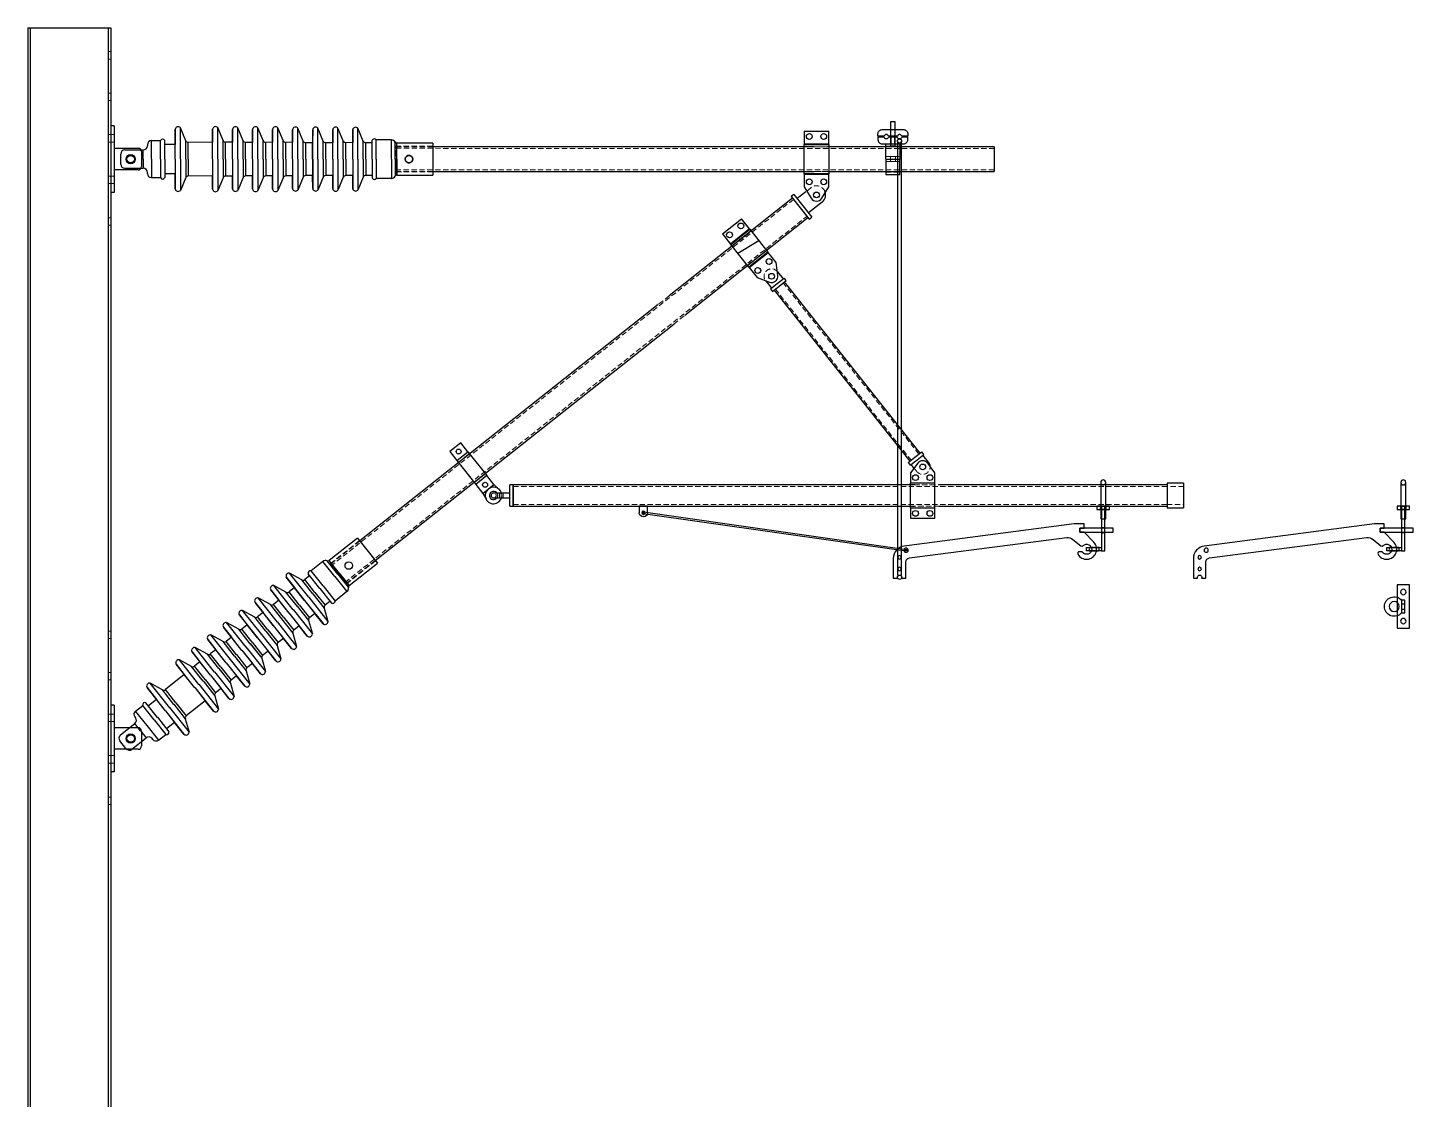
# Model space of a CAD drawing. Header units: millimetres. Extents: x 25083 to 52777, y 24772 to 45779.
# Drawn here: x 45589 to 47257, y 39413 to 40704 of the extents above; entities that cross this region are included whole.
import ezdxf

# ---------------------------------------------------------------- set-up
doc = ezdxf.new("R2010")
doc.units = ezdxf.units.MM
doc.linetypes.add('HIDDEN', pattern=[9.525, 6.35, -3.175])
doc.linetypes.add('VERDECKT', pattern=[0.25, 0.125, -0.125])

# ---------------------------------------------------------------- blocks, each defined once
blk = doc.blocks.new('zw$EFB2')
at = {"color": 1, "linetype": 'Continuous', "lineweight": 25}
for p, q in [((0, 84.2), (29.4, 84.2)), ((0, 84.2), (0, 68.7)), ((29.4, 68.7), (29.4, 84.2)), ((0, 68.7), (0, 68.2)), ((29.4, 68.7), (0, 68.7)), ((0, 68.2), (29.4, 68.2)), ((0, 33.1), (0, 68.2)), ((29.4, 68.2), (29.4, 68.7)), ((29.4, 68.2), (29.4, 33.1)), ((29.4, 33.1), (0, 33.1)), ((0, 33.1), (0, 32.6)), ((0, 32.6), (29.4, 32.6)), ((0, 32.6), (0, 17.2)), ((0, 17.2), (8.3, 3.6)), ((21.1, 3.6), (29.4, 17.2)), ((29.4, 32.6), (29.4, 33.1)), ((29.4, 17.2), (29.4, 32.6))]:
    blk.add_line(p, q, dxfattribs=at)
at = {"color": 1, "linetype": 'HIDDEN', "lineweight": 18}
for p, q in [((29.4, 68.7), (0, 68.7)), ((0, 68.2), (29.4, 68.2)), ((0, 65.4), (29.4, 65.4)), ((29.4, 35.9), (0, 35.9)), ((29.4, 33.1), (0, 33.1)), ((0, 32.6), (29.4, 32.6))]:
    blk.add_line(p, q, dxfattribs=at)
at = {"color": 1, "linetype": 'Continuous', "lineweight": 25}
for centre in [(6, 78), (23.4, 78), (6, 23.3), (23.4, 23.3), (14.7, 7.5)]:
    blk.add_circle(centre, 3.5, dxfattribs=at)
blk.add_arc((14.7, 7.5), 7.5, 211.4701, 328.5299, dxfattribs=at)
blk = doc.blocks.new('zw$4119')
at = {"color": 6, "linetype": 'Continuous', "lineweight": 25}
for p, q in [((4, 80), (0, 80)), ((0, 80), (0, 0)), ((4, 80), (4, 0)), ((33, 53), (4, 53)), ((37, 49), (37, 31)), ((33, 27), (4, 27)), ((4, 0), (0, 0))]:
    blk.add_line(p, q, dxfattribs=at)
at = {"color": 6, "linetype": 'HIDDEN', "lineweight": 18}
for p, q in [((4, 69.5), (0, 69.5)), ((0, 60.5), (4, 60.5)), ((4, 19.5), (0, 19.5)), ((0, 10.5), (4, 10.5))]:
    blk.add_line(p, q, dxfattribs=at)
at = {"color": 6, "linetype": 'Continuous', "lineweight": 25}
blk.add_circle((24, 40), 5.5, dxfattribs=at)
for centre, start, end in [((33, 49), 0, 90), ((33, 31), 270, 0)]:
    blk.add_arc(centre, 4, start, end, dxfattribs=at)
blk = doc.blocks.new('zw$232A')
at = {"color": 2, "linetype": 'Continuous', "lineweight": 25}
for p, q in [((8.7, 66.4), (0, 55)), ((0, 55), (0, 42.5)), ((29.4, 55), (20.7, 66.4)), ((29.4, 42.5), (29.4, 55)), ((29.4, 42.5), (0, 42.5)), ((0, 12.5), (0, 42.5)), ((29.4, 12.5), (29.4, 42.5)), ((0, 12.5), (29.4, 12.5)), ((0, 12.5), (0, 0)), ((0, 0), (29.4, 0)), ((29.4, 0), (29.4, 12.5))]:
    blk.add_line(p, q, dxfattribs=at)
at = {"color": 2, "linetype": 'HIDDEN', "lineweight": 18}
for p, q in [((29.4, 40.2), (0, 40.2)), ((0, 14.8), (29.4, 14.8))]:
    blk.add_line(p, q, dxfattribs=at)
at = {"color": 2, "linetype": 'Continuous', "lineweight": 25}
for centre in [(6, 49), (23.4, 49), (6, 6), (23.4, 6)]:
    blk.add_circle(centre, 3.5, dxfattribs=at)
at = {"color": 2}
blk.add_circle((14.7, 61.9), 3.5, dxfattribs=at)
at = {"color": 2, "linetype": 'Continuous', "lineweight": 25}
blk.add_arc((14.7, 61.9), 7.5, 37.3483, 142.6517, dxfattribs=at)
blk = doc.blocks.new('zw$C63D')
at = {"color": 7, "linetype": 'Continuous', "lineweight": 25}
for p, q in [((14.6, 77.9), (0, 69.1)), ((0, 69.1), (7.2, 57.3)), ((21.7, 66.1), (14.6, 77.9)), ((7.2, 57.3), (21.7, 66.1)), ((7.2, 57.3), (26, 26)), ((21.7, 66.1), (40.6, 34.8)), ((40.6, 34.8), (26, 26)), ((47.8, 23), (40.6, 34.8)), ((26, 26), (33.2, 14.2)), ((33.2, 14.2), (47.8, 23)), ((47.8, 23), (53.3, 16.5)), ((33.2, 14.2), (36.4, 6.3))]:
    blk.add_line(p, q, dxfattribs=at)
at = {"color": 7, "linetype": 'HIDDEN', "lineweight": 18}
for p, q in [((8.6, 54.9), (23.1, 63.7)), ((39.2, 37.2), (24.6, 28.4)), ((49.9, 12.6), (49.6, 13))]:
    blk.add_line(p, q, dxfattribs=at)
at = {"color": 7, "linetype": 'Continuous', "lineweight": 25, "flags": 128}
blk.add_lwpolyline([(55.2, 13), (55, 13.5), (54.2, 15.2)], dxfattribs=at)
at = {"color": 7, "linetype": 'Continuous', "lineweight": 25}
for centre in [(10.6, 67.9), (37.1, 24.1)]:
    blk.add_circle(centre, 3, dxfattribs=at)
for radius, start, end in [(10, 31.1402, 342.5424), (5, 36.8699, 323.1301)]:
    blk.add_arc((45.6, 10), radius, start, end, dxfattribs=at)
at = {"color": 7, "linetype": 'HIDDEN', "lineweight": 18}
for radius, start, end in [(5, 323.1301, 31.1402), (10, 342.5424, 17.4576)]:
    blk.add_arc((45.6, 10), radius, start, end, dxfattribs=at)
blk = doc.blocks.new('zw$C36')
at = {"color": 4}
for p, q in [((18.5, 17), (0, 17)), ((0, 17), (0, 0)), ((18.5, 17), (18.5, 0)), ((0, 0), (18.5, 0))]:
    blk.add_line(p, q, dxfattribs=at)
at = {"color": 4, "linetype": 'HIDDEN', "lineweight": 18}
for p, q in [((3, 17), (3, 0)), ((15.5, 17), (15.5, 0))]:
    blk.add_line(p, q, dxfattribs=at)
blk.add_lwpolyline([(15.5, 11.5), (18.5, 11.5), (18.5, 5.5), (15.5, 5.5)], close=True, dxfattribs=at)
blk = doc.blocks.new('zw$4A2B')
at = {"color": 1}
blk.add_blockref('zw$C36', (0, 0), dxfattribs=at)
at = {"color": 1, "xscale": -1}
blk.add_blockref('zw$C36', (37, 0), dxfattribs=at)
blk = doc.blocks.new('zw$9389')
at = {"color": 3}
blk.add_lwpolyline([(0, 0), (0, 3, -0.414214), (5, 8), (31, 8, -0.414214), (36, 3), (36, 0), (28.6, 0, 0.823055), (23.4, 0), (12.6, 0, 0.823055), (7.4, 0)], format="xyb", close=True, dxfattribs=at)
at = {"color": 3, "linetype": 'VERDECKT'}
blk.add_lwpolyline([(15.5, 8), (20.5, 8), (20.5, 0), (15.5, 0)], close=True, dxfattribs=at)
blk = doc.blocks.new('zw$85AE')
at = {"color": 1}
blk.add_blockref('zw$9389', (0, 9), dxfattribs=at)
at = {"color": 1, "xscale": -1, "rotation": 180}
blk.add_blockref('zw$9389', (0, 8), dxfattribs=at)
blk = doc.blocks.new('zw$4AEC')
at = {"color": 1}
blk.add_lwpolyline([(15.5, 64), (20.5, 64), (20.5, 34), (15.5, 34)], close=True, dxfattribs=at)
blk.add_blockref('zw$85AE', (0, 37), dxfattribs=at)
at = {"color": 1, "rotation": 90}
blk.add_blockref('zw$4A2B', (26.5, 0), dxfattribs=at)
blk = doc.blocks.new('zw$41B8')
at = {"color": 3}
for points in [[(0, 54), (4, 54), (4, 50), (0, 50)], [(0, 50), (4, 50), (4, 0), (0, 0)]]:
    blk.add_lwpolyline(points, close=True, dxfattribs=at)
blk = doc.blocks.new('zw$8A2C')
at = {"color": 3, "linetype": 'VERDECKT'}
for points in [[(0, 28), (4, 28), (4, 22), (0, 22)], [(7, 4), (19, 4), (19, 0), (7, 0)]]:
    blk.add_lwpolyline(points, close=True, dxfattribs=at)
at = {"color": 3}
blk.add_lwpolyline([(4, 0), (22, 0), (22, 4), (4, 4)], close=True, dxfattribs=at)
at = {"color": 1}
blk.add_blockref('zw$41B8', (0, 0), dxfattribs=at)
blk = doc.blocks.new('zw$DE58')
at = {"color": 1}
blk.add_lwpolyline([(6, 44), (6, 0), (0, 0), (0, 44)], dxfattribs=at)
blk.add_circle((3, 44), 3, dxfattribs=at)
blk = doc.blocks.new('zw$7557')
at = {"color": 1}
blk.add_lwpolyline([(235, 0), (229.9, 0), (229.9, 19.3, 0.376889), (225.5, 24.3), (36.1, 48.9, 0.204238), (28.6, 46.7), (19, 39, -0.377562), (16.3, 39.1, 0.686538), (6, 34.3, 0.686538), (16.9, 31), (16.9, 31, -0.22998), (18.4, 31.7), (20.8, 31.7, -0.575704), (22.6, 28.8, -1.133249), (3.4, 43.1), (15.1, 55.2), (20.1, 55.2), (20.1, 60.2), (15.1, 60.2), (15.1, 65.2), (25.7, 65.2, -0.032285), (27, 65.2), (231.8, 38.6, -0.376889), (244.9, 23.7), (244.9, 0), (239.8, 0, 1.5)], format="xyb", close=True, dxfattribs=at)
for centre, radius in [((229.5, 33.6), 2.5), ((237.4, 25), 2.1), ((237.4, 11), 2.1)]:
    blk.add_circle(centre, radius, dxfattribs=at)
blk = doc.blocks.new('zw$A3AD')
at = {"color": 2}
blk.add_lwpolyline([(0, 60.2), (40, 60.2), (40, 55.2), (0, 55.2)], close=True, dxfattribs=at)
at = {"color": 1}
blk.add_blockref('zw$7557', (19.9, 0), dxfattribs=at)
blk = doc.blocks.new('zw$F643')
at = {"color": 4}
blk.add_lwpolyline([(4.5, 86.7), (19.5, 86.7), (19.5, 82.7), (4.5, 82.7)], close=True, dxfattribs=at)
at = {"color": 4, "linetype": 'VERDECKT'}
blk.add_lwpolyline([(15.1, 86.7), (8.9, 86.7), (8.9, 82.7), (15.1, 82.7)], close=True, dxfattribs=at)
at = {"color": 1}
for name, p in [('zw$DE58', (9, 71.3)), ('zw$8A2C', (10, 32.7)), ('zw$A3AD', (0, 0))]:
    blk.add_blockref(name, p, dxfattribs=at)
blk = doc.blocks.new('zw$BA3A')
at = {"color": 4, "linetype": 'Continuous', "lineweight": 25}
for p, q in [((16.1, 244.2), (15.8, 244.5)), ((15.8, 230), (24.1, 236.5)), ((16.1, 244.2), (22.9, 235.6)), ((26.5, 233.4), (24.1, 236.5)), ((1.7, 233.3), (1.9, 233)), ((1.9, 233), (8.8, 224.4)), ((7.6, 223.5), (15.8, 230)), ((7.6, 223.5), (10.1, 220.4)), ((10.1, 220.4), (18.3, 226.9)), ((12, 221.9), (175.4, 15.8)), ((18.3, 226.9), (26.5, 233.4)), ((188, 25.7), (24.6, 231.9)), ((173.5, 14.2), (181.7, 20.8)), ((176, 11.1), (184.2, 17.6)), ((181.7, 20.8), (189.9, 27.3)), ((184.2, 17.6), (192.4, 24.1)), ((192.4, 24.1), (189.9, 27.3)), ((198.1, 14.6), (191.2, 23.2)), ((173.5, 14.2), (176, 11.1)), ((181.2, 6.9), (177.1, 12))]:
    blk.add_line(p, q, dxfattribs=at)
at = {"color": 4, "linetype": 'HIDDEN', "lineweight": 18}
for p, q in [((13.6, 223.2), (177, 17)), ((186.4, 24.5), (23, 230.6)), ((184, 3.4), (181.2, 6.9))]:
    blk.add_line(p, q, dxfattribs=at)
at = {"color": 4, "linetype": 'Continuous', "lineweight": 25}
for centre in [(9, 238.6), (191, 9)]:
    blk.add_circle(centre, 3.5, dxfattribs=at)
at = {"color": 4, "linetype": 'HIDDEN', "lineweight": 18}
for centre, start, end in [((9, 238.6), 40.4898, 216.3154), ((191, 9), 218.4026, 11.0534)]:
    blk.add_arc(centre, 9, start, end, dxfattribs=at)
at = {"color": 4, "linetype": 'Continuous', "lineweight": 25}
blk.add_arc((191, 9), 9, 11.0534, 38.4026, dxfattribs=at)
blk = doc.blocks.new('zw$4079')
at = {"color": 7}
blk.add_lwpolyline([(0, 528), (0, 5), (5, 5), (5, 528)], dxfattribs=at)
for centre in [(2.5, 528), (2.5, 2.5)]:
    blk.add_circle(centre, 2.5, dxfattribs=at)
blk = doc.blocks.new('zw$1B85')
at = {"color": 1}
blk.add_lwpolyline([(0, 5), (0, 13), (10, 13), (10, 5)], dxfattribs=at)
blk.add_circle((5, 5), 2, dxfattribs=at)
blk.add_arc((5, 5), 5, 180, 0, dxfattribs=at)
blk = doc.blocks.new('zw$A0')
at = {"color": 3}
for points in [[(0, 19.2), (4, 19.2), (4, 4.2), (0, 4.2)], [(0, 14.7), (4, 14.7), (4, 8.7), (0, 8.7)]]:
    blk.add_lwpolyline(points, close=True, dxfattribs=at)
blk.add_circle((13, 11.7), 6, dxfattribs=at)
blk.add_arc((13, 11.7), 11.7, 219.8056, 140.1944, dxfattribs=at)
blk = doc.blocks.new('zw$5A47')
at = {"color": 4}
for points in [[(0, 15), (52, 15), (52, 0), (0, 0)], [(23, 9.5), (29, 9.5), (29, 5.5), (23, 5.5)]]:
    blk.add_lwpolyline(points, close=True, dxfattribs=at)
for centre in [(8.5, 7.5), (43.5, 7.5)]:
    blk.add_circle(centre, 3.25, dxfattribs=at)
blk = doc.blocks.new('zw$88AC')
at = {"color": 1, "rotation": 90}
blk.add_blockref('zw$5A47', (15, 0), dxfattribs=at)
at = {"color": 1}
blk.add_blockref('zw$A0', (5.5, 14.3), dxfattribs=at)
blk = doc.blocks.new('zw$4734')
at = {"color": 7}
for p, q in [((0.8, 45.2), (317.1, 0.1)), ((1.2, 47.1), (317.6, 2))]:
    blk.add_line(p, q, dxfattribs=at)
for centre, radius in [((1, 46.1), 1), ((317.3, 1), 1.03)]:
    blk.add_circle(centre, radius, dxfattribs=at)
blk = doc.blocks.new('zw$D7EA')
at = {"color": 3, "linetype": 'Continuous', "lineweight": 25}
for p, q in [((65.5, 75), (65.5, 56.8)), ((65.5, 39.1), (65.5, 75)), ((78.3, 61.4), (71.9, 76.8)), ((71.9, 39.1), (71.9, 76.8)), ((110.6, 75.2), (110.5, 59.5)), ((110.6, 39.1), (110.6, 75.2)), ((123.4, 61.7), (116.9, 77.1)), ((116.9, 39.1), (116.9, 77.1)), ((134.7, 75), (134.6, 59.7)), ((134.7, 39.1), (134.7, 75)), ((147.5, 61.4), (141, 76.8)), ((141, 39.1), (141, 76.8)), ((158.8, 75), (158.7, 59.4)), ((158.8, 39.1), (158.8, 75)), ((171.6, 61.5), (165.1, 76.9)), ((165.1, 39.1), (165.1, 76.9)), ((182.9, 75), (182.9, 59.5)), ((182.9, 39.1), (182.9, 75)), ((195.7, 61.5), (189.3, 76.9)), ((189.3, 39.1), (189.3, 76.9)), ((207.1, 74.6), (207, 59.5)), ((207.1, 39.1), (207.1, 74.6)), ((219.9, 61), (213.4, 76.4)), ((213.4, 39.1), (213.4, 76.4)), ((231.2, 74.6), (231.1, 59)), ((231.2, 39.1), (231.2, 74.6)), ((244, 61), (237.5, 76.4)), ((237.5, 39.1), (237.5, 76.4)), ((255.3, 74.6), (255.3, 59)), ((255.3, 39.1), (255.3, 74.6)), ((268.1, 61.1), (261.7, 76.5)), ((261.7, 39.1), (261.7, 76.5)), ((279.4, 74.9), (279.4, 59)), ((279.4, 39.1), (279.4, 74.9)), ((279.5, 74.6), (279.4, 59.1)), ((279.4, 39.2), (279.4, 74.5)), ((279.5, 39.1), (279.5, 74.6)), ((292.2, 61), (285.7, 76.4)), ((285.7, 39.2), (285.7, 76.4)), ((5, 50.2), (27.1, 50.2)), ((27.1, 39.2), (27.1, 50.2)), ((27.1, 39.2), (27.1, 50.2)), ((32.1, 56.5), (32.1, 55.2)), ((37.1, 39.1), (37.1, 61.5)), ((37.1, 61.5), (48.1, 61.5)), ((48.1, 61.5), (48.1, 61.5)), ((48.1, 39.1), (48.1, 61.5)), ((48.1, 39.1), (48.1, 61.5)), ((53.1, 39.1), (53.1, 61.5)), ((65.5, 56.8), (53.1, 56.8)), ((65.5, 39.1), (65.5, 56.8)), ((78.3, 39.1), (78.3, 61.4)), ((110.5, 59.5), (81.3, 59.4)), ((81.3, 39.1), (81.3, 59.4)), ((110.5, 39.1), (110.5, 59.5)), ((123.4, 39.1), (123.4, 61.7)), ((134.6, 59.7), (126.3, 59.6)), ((126.3, 39.1), (126.3, 59.6)), ((134.6, 39.1), (134.6, 59.7)), ((147.5, 39.1), (147.5, 61.4)), ((158.7, 59.4), (150.4, 59.4)), ((150.4, 39.1), (150.4, 59.4)), ((158.7, 39.1), (158.7, 59.4)), ((171.6, 39.1), (171.6, 61.5)), ((182.9, 59.5), (174.6, 59.4)), ((174.6, 39.1), (174.6, 59.4)), ((182.9, 39.1), (182.9, 59.5)), ((195.8, 61.6), (195.7, 61.5)), ((195.7, 39.1), (195.7, 61.5)), ((195.8, 39.1), (195.8, 61.6)), ((207, 59.5), (198.7, 59.4)), ((198.7, 39.1), (198.7, 59.4)), ((207, 39.1), (207, 59.5)), ((219.9, 39.1), (219.9, 61)), ((231.1, 59), (222.8, 58.9)), ((222.8, 39.1), (222.8, 58.9)), ((231.1, 39.1), (231.1, 59)), ((244, 39.1), (244, 61)), ((255.3, 59), (247, 58.9)), ((247, 39.1), (247, 58.9)), ((255.3, 39.1), (255.3, 59)), ((268.1, 39.1), (268.1, 61.1)), ((279.4, 59.1), (271.1, 59)), ((271.1, 39.1), (271.1, 59)), ((279.4, 39.1), (279.4, 59.1)), ((279.4, 39.1), (279.4, 59)), ((279.4, 39.2), (279.4, 58.9)), ((279.4, 58.9), (279.4, 58.9)), ((292.2, 39.2), (292.2, 61)), ((302.8, 58.9), (295.2, 58.9)), ((295.2, 39.2), (295.2, 58.9)), ((302.8, 39.2), (302.8, 61.9)), ((326, 62.4), (307.7, 62.4)), ((307.7, 39.2), (307.7, 62.4)), ((326, 39.2), (326, 62.4)), ((330.4, 39.2), (330.4, 59.8)), ((376.1, 58.5), (332.6, 58.5)), ((332.6, 39.2), (332.6, 58.5)), ((376.1, 58.5), (376.1, 19.9)), ((0, 33.2), (0, 45.2)), ((27.1, 50), (27.1, 50)), ((27.1, 39.2), (27.1, 28.2)), ((27.1, 39.2), (27.1, 28.2)), ((37.1, 39.3), (37.1, 16.9)), ((48.1, 39.3), (48.1, 16.9)), ((48.1, 39.3), (48.1, 16.9)), ((53.1, 39.3), (53.1, 16.9)), ((65.5, 39.3), (65.5, 3.4)), ((65.5, 39.3), (65.5, 21.5)), ((71.9, 39.3), (71.9, 1.5)), ((78.3, 39.3), (78.3, 16.9)), ((81.3, 39.3), (81.3, 19)), ((110.5, 39.3), (110.5, 18.8)), ((110.6, 39.3), (110.6, 3.1)), ((116.9, 39.3), (116.9, 1.3)), ((123.4, 39.3), (123.4, 16.6)), ((126.3, 39.3), (126.3, 18.7)), ((134.6, 39.3), (134.6, 18.7)), ((134.7, 39.3), (134.7, 3.4)), ((141, 39.3), (141, 1.5)), ((147.5, 39.3), (147.5, 16.9)), ((150.4, 39.3), (150.4, 19)), ((158.7, 39.3), (158.7, 19)), ((158.8, 39.3), (158.8, 3.3)), ((165.1, 39.3), (165.1, 1.5)), ((171.6, 39.3), (171.6, 16.8)), ((174.6, 39.3), (174.6, 18.9)), ((182.9, 39.3), (182.9, 3.3)), ((182.9, 39.3), (182.9, 18.9)), ((189.3, 39.3), (189.3, 1.5)), ((195.7, 39.3), (195.7, 16.8)), ((195.8, 39.3), (195.8, 16.8)), ((198.7, 39.3), (198.7, 18.9)), ((207, 39.3), (207, 18.9)), ((207.1, 39.3), (207.1, 3.8)), ((213.4, 39.3), (213.4, 2)), ((219.9, 39.3), (219.9, 17.3)), ((222.8, 39.3), (222.8, 19.4)), ((231.1, 39.3), (231.1, 19.4)), ((231.2, 39.3), (231.2, 3.8)), ((237.5, 39.3), (237.5, 2)), ((244, 39.3), (244, 17.3)), ((247, 39.3), (247, 19.4)), ((255.3, 39.3), (255.3, 3.7)), ((255.3, 39.3), (255.3, 19.4)), ((261.7, 39.3), (261.7, 1.9)), ((268.1, 39.3), (268.1, 17.3)), ((271.1, 39.3), (271.1, 19.3)), ((279.4, 39.3), (279.4, 3.4)), ((279.4, 39.3), (279.4, 19.3)), ((279.4, 39.3), (279.4, 19.3)), ((279.4, 39.2), (279.4, 3.8)), ((279.4, 39.2), (279.4, 19.4)), ((279.5, 39.3), (279.5, 3.7)), ((285.7, 39.2), (285.7, 2)), ((292.2, 39.2), (292.2, 17.4)), ((295.2, 39.2), (295.2, 19.5)), ((302.8, 39.2), (302.8, 16.5)), ((307.7, 39.2), (307.7, 15.9)), ((326, 39.2), (326, 16)), ((330.4, 39.2), (330.4, 18.6)), ((332.6, 19.9), (332.6, 39.2)), ((332.6, 39.2), (332.6, 19.9)), ((5, 28.2), (27.1, 28.2)), ((27.1, 28.4), (27.1, 28.4)), ((27.1, 28.2), (27.1, 28.2)), ((32.1, 21.9), (32.1, 23.2)), ((37.1, 16.9), (48.1, 16.9)), ((48.1, 16.9), (48.1, 16.9)), ((65.5, 21.5), (53.1, 21.5)), ((65.5, 3.4), (65.5, 21.5)), ((78.3, 16.9), (71.9, 1.5)), ((110.5, 18.8), (81.3, 19)), ((110.6, 3.1), (110.5, 18.8)), ((134.6, 18.7), (126.3, 18.7)), ((134.7, 3.4), (134.6, 18.7)), ((147.5, 16.9), (141, 1.5)), ((158.7, 19), (150.4, 19)), ((158.8, 3.3), (158.7, 19)), ((171.6, 16.8), (165.1, 1.5)), ((182.9, 18.9), (174.6, 18.9)), ((182.9, 3.3), (182.9, 18.9)), ((195.7, 16.8), (189.3, 1.5)), ((195.8, 16.8), (195.7, 16.8)), ((207, 18.9), (198.7, 18.9)), ((207.1, 3.8), (207, 18.9)), ((219.9, 17.3), (213.4, 2)), ((231.1, 19.4), (222.8, 19.4)), ((231.2, 3.8), (231.1, 19.4)), ((244, 17.3), (237.5, 2)), ((255.3, 19.4), (247, 19.4)), ((255.3, 3.7), (255.3, 19.4)), ((268.1, 17.3), (261.7, 1.9)), ((279.4, 19.3), (271.1, 19.3)), ((279.4, 19.4), (279.4, 3.8)), ((279.4, 19.4), (279.4, 19.4)), ((279.4, 3.4), (279.4, 19.3)), ((279.5, 3.7), (279.4, 19.3)), ((292.2, 17.4), (285.7, 2)), ((302.8, 19.5), (295.2, 19.5)), ((332.6, 19.9), (376.1, 19.9)), ((123.4, 16.6), (116.9, 1.3)), ((326, 16), (307.7, 15.9))]:
    blk.add_line(p, q, dxfattribs=at)
at = {"color": 3, "linetype": 'HIDDEN', "lineweight": 18}
for p, q in [((279.4, 58.9), (279.4, 74.5)), ((332.6, 58.5), (332.6, 19.9))]:
    blk.add_line(p, q, dxfattribs=at)
blk.add_lwpolyline([(331.1, 54.7), (376.1, 54.7), (376.1, 23.7), (331.1, 23.7)], close=True, dxfattribs=at)
at = {"color": 3, "linetype": 'Continuous', "lineweight": 25}
for centre in [(12, 39.2), (347.2, 39.2)]:
    blk.add_circle(centre, 4.5, dxfattribs=at)
for centre, radius, start, end in [((69.1, 74.5), 3.62, 40.5064, 172.1352), ((114.1, 74.7), 3.62, 40.5064, 172.1352), ((138.2, 74.5), 3.62, 40.5064, 172.1352), ((162.4, 74.5), 3.62, 40.5064, 172.1352), ((186.5, 74.5), 3.62, 40.5064, 172.1352), ((210.6, 74.1), 3.62, 40.5064, 172.1352), ((234.8, 74.1), 3.62, 40.5064, 172.1352), ((258.9, 74.1), 3.62, 40.5064, 172.1352), ((283, 74), 3.62, 40.5064, 172.1352), ((5, 45.2), 5, 90, 180), ((27.1, 55.2), 5, 270, 359.8482), ((37.1, 56.5), 5, 90, 179.8482), ((50.6, 60.5), 2.7, 22.117, 157.5798), ((81.3, 62.4), 3.09, 198.9511, 270.3557), ((126.3, 62.7), 3.09, 198.9511, 270.3557), ((150.4, 62.4), 3.09, 198.9511, 270.3557), ((174.5, 62.5), 3.09, 198.9511, 270.3557), ((198.7, 62.5), 3.09, 198.1102, 269.5148), ((222.8, 62), 3.09, 198.9511, 270.3557), ((246.9, 62), 3.09, 198.9511, 270.3557), ((271.1, 62.1), 3.09, 198.9511, 270.3557), ((295.1, 62), 3.09, 198.9511, 270.3557), ((305.4, 60.8), 2.78, 35.6052, 157.5564), ((325.9, 57.2), 5.15, 29.7055, 89.6694), ((332.6, 61.1), 2.57, 209.7055, 269.8251), ((5, 33.2), 5, 180, 270), ((27.1, 23.2), 5, 0.1518, 90), ((37.1, 21.9), 5, 180.1518, 270), ((50.6, 17.9), 2.7, 202.4202, 337.883), ((81.3, 15.9), 3.09, 89.6443, 161.0489), ((126.3, 15.6), 3.09, 89.6443, 161.0489), ((150.4, 15.9), 3.09, 89.6443, 161.0489), ((174.5, 15.8), 3.09, 89.6443, 161.0489), ((198.7, 15.8), 3.09, 90.4852, 161.8898), ((222.8, 16.3), 3.09, 89.6443, 161.0489), ((246.9, 16.3), 3.09, 89.6443, 161.0489), ((271.1, 16.3), 3.09, 89.6443, 161.0489), ((295.1, 16.4), 3.09, 89.6443, 161.0489), ((325.9, 21.1), 5.15, 270.3306, 330.2945), ((332.6, 17.3), 2.57, 90.1749, 150.2945), ((69.1, 3.9), 3.62, 187.8648, 319.4936), ((114.1, 3.6), 3.62, 187.8648, 319.4936), ((138.2, 3.9), 3.62, 187.8648, 319.4936), ((162.4, 3.8), 3.62, 187.8648, 319.4936), ((186.5, 3.8), 3.62, 187.8648, 319.4936), ((210.6, 4.3), 3.62, 187.8648, 319.4936), ((234.8, 4.3), 3.62, 187.8648, 319.4936), ((258.9, 4.2), 3.62, 187.8648, 319.4936), ((283, 4.3), 3.62, 187.8648, 319.4936), ((305.4, 17.5), 2.78, 202.4436, 324.3948)]:
    blk.add_arc(centre, radius, start, end, dxfattribs=at)
blk = doc.blocks.new('zw$7F05')
at = {"color": 3, "linetype": 'Continuous', "lineweight": 25}
for p, q in [((812.9, 669.4), (809.8, 666.9)), ((812.9, 669.4), (823.8, 655.7)), ((827.5, 672.7), (816.9, 664.3)), ((811.3, 665), (662.9, 547.3)), ((809.8, 666.9), (820.6, 653.2)), ((811.3, 665), (820.6, 653.2)), ((820.6, 653.2), (831.5, 639.5)), ((820.6, 653.2), (829.9, 641.5)), ((823.8, 655.7), (834.6, 642)), ((847, 660.1), (830.6, 647.1)), ((681.5, 523.8), (829.9, 641.5)), ((831.5, 639.5), (834.6, 642)), ((649.6, 536.8), (290.2, 252)), ((308.8, 228.5), (668.2, 513.3))]:
    blk.add_line(p, q, dxfattribs=at)
at = {"color": 3, "linetype": 'HIDDEN', "lineweight": 18}
for p, q in [((833.4, 677.4), (827.5, 672.7)), ((812.5, 663.4), (256.1, 222.5)), ((272.3, 202.1), (828.7, 643)), ((662.9, 547.3), (649.6, 536.8)), ((668.2, 513.3), (681.5, 523.8)), ((290.2, 252), (254.9, 224.1)), ((254.9, 224.1), (273.5, 200.6)), ((273.5, 200.6), (308.8, 228.5))]:
    blk.add_line(p, q, dxfattribs=at)
at = {"color": 3, "linetype": 'Continuous', "lineweight": 25}
blk.add_circle((840.2, 668.8), 3.5, dxfattribs=at)
at = {"color": 3, "linetype": 'HIDDEN', "lineweight": 18}
blk.add_arc((840.2, 668.8), 11, 22.8047, 128.4009, dxfattribs=at)
at = {"color": 3, "linetype": 'Continuous', "lineweight": 25}
blk.add_arc((840.2, 668.8), 11, 308.4009, 22.8047, dxfattribs=at)
at = {"color": 1, "rotation": 38.41810179090989}
blk.add_blockref('zw$D7EA', (29.2, -24.1), dxfattribs=at)
blk = doc.blocks.new('zw$56CA')
at = {"color": 1}
blk.add_blockref('zw$D7EA', (0, 0), dxfattribs=at)
blk = doc.blocks.new('zw$460E')
at = {"color": 3, "linetype": 'HIDDEN', "lineweight": 18}
for p, q in [((376.1, 54.2), (331.1, 54.2)), ((331.1, 24.2), (331.1, 54.2)), ((1052.1, 52.1), (331.1, 52.2)), ((851.6, 54.1), (834.6, 54.1)), ((331.1, 26.2), (1052.1, 26.1)), ((331.1, 24.2), (376.1, 24.2)), ((834.6, 24.1), (851.6, 24.1))]:
    blk.add_line(p, q, dxfattribs=at)
at = {"color": 3, "linetype": 'Continuous', "lineweight": 25}
for p, q in [((834.6, 54.1), (376.1, 54.2)), ((1052.1, 54.1), (851.6, 54.1)), ((1052.1, 54.1), (1052.1, 39.1)), ((1052.1, 39.1), (1052.1, 24.1)), ((376.1, 24.2), (834.6, 24.1)), ((851.6, 24.1), (1052.1, 24.1))]:
    blk.add_line(p, q, dxfattribs=at)
blk.add_open_spline([(351.7, 39.2), (351.6, 38.7), (351.5, 37.7), (350.8, 36.4), (349.7, 35.3), (348.3, 34.7), (346.7, 34.6), (345.3, 35), (344, 35.9), (343.1, 37.1), (342.6, 38.6), (342.7, 40.1), (343.2, 41.5), (344.2, 42.7), (345.5, 43.5), (347, 43.8), (348.5, 43.6), (349.9, 42.9), (351, 41.8), (351.6, 40.5), (351.7, 39.6), (351.7, 39.2)], degree=3, knots=[0, 0, 0, 0, 0.052711, 0.10539, 0.158923, 0.213124, 0.266365, 0.318505, 0.371122, 0.425033, 0.479073, 0.531899, 0.58407, 0.637075, 0.691192, 0.744974, 0.797422, 0.849648, 0.903072, 0.95728, 1, 1, 1, 1], dxfattribs=at)
at = {"color": 1}
blk.add_blockref('zw$56CA', (0, 0), dxfattribs=at)

msp = doc.modelspace()

# ---------------------------------------------------------------- linework, layer by layer
at = {"color": 7, "linetype": 'Continuous', "lineweight": 25}
for p, q in [((45588.536, 40703.711), (45588.536, 38518.238)), ((45588.536, 40703.711), (45591.536, 40703.711)), ((45591.536, 40703.711), (45685.536, 40703.711)), ((45591.536, 40703.711), (45591.536, 38518.238)), ((45685.536, 40703.711), (45685.536, 38518.238)), ((45685.536, 40703.711), (45688.536, 40703.711)), ((45688.536, 40703.711), (45688.536, 38518.238))]:
    msp.add_line(p, q, dxfattribs=at)
at = {"color": 7, "linetype": 'HIDDEN', "lineweight": 18}
for p, q in [((45688.536, 40674.911), (45685.536, 40674.911)), ((45685.536, 40665.911), (45688.536, 40665.911)), ((45688.536, 40624.911), (45685.536, 40624.911)), ((45685.536, 40615.911), (45688.536, 40615.911)), ((45688.536, 40574.911), (45685.536, 40574.911)), ((45685.536, 40565.911), (45688.536, 40565.911)), ((45688.536, 40524.911), (45685.536, 40524.911)), ((45685.536, 40515.911), (45688.536, 40515.911)), ((45688.536, 40474.911), (45685.536, 40474.911)), ((45685.536, 40465.911), (45688.536, 40465.911)), ((45688.536, 39977.06), (45685.536, 39977.06)), ((45685.536, 39968.06), (45688.536, 39968.06)), ((45688.536, 39927.06), (45685.536, 39927.06)), ((45685.536, 39918.06), (45688.536, 39918.06)), ((45688.536, 39877.06), (45685.536, 39877.06)), ((45685.536, 39868.06), (45688.536, 39868.06)), ((45688.536, 39827.06), (45685.536, 39827.06)), ((45685.536, 39818.06), (45688.536, 39818.06)), ((45688.536, 39777.06), (45685.536, 39777.06)), ((45685.536, 39768.06), (45688.536, 39768.06))]:
    msp.add_line(p, q, dxfattribs=at)
at = {"color": 1}
msp.add_line((46443.973, 40432.05), (46469.137, 40447.253), dxfattribs=at)
at = {"color": 6, "linetype": 'Continuous', "lineweight": 25}
for p, q in [((46173.185, 40153.021), (46169.185, 40153.021)), ((46169.185, 40140.271), (46169.185, 40153.021)), ((46656.537, 40153.021), (46173.185, 40153.021)), ((46173.185, 40153.021), (46173.185, 40127.521)), ((46173.185, 40140.271), (46173.185, 40153.021)), ((46960.693, 40153.021), (46685.937, 40153.021)), ((46980.693, 40155.271), (46960.693, 40155.271)), ((46960.693, 40155.271), (46960.693, 40125.271)), ((46980.693, 40155.271), (46980.693, 40125.271)), ((46156.605, 40143.271), (46149.605, 40143.271)), ((46149.605, 40137.271), (46156.605, 40137.271)), ((46169.185, 40143.271), (46156.605, 40143.271)), ((46156.605, 40143.271), (46156.605, 40137.271)), ((46156.605, 40137.271), (46169.185, 40137.271)), ((46169.185, 40127.521), (46169.185, 40140.271)), ((46173.185, 40127.521), (46173.185, 40140.271)), ((46169.185, 40127.521), (46173.185, 40127.521)), ((46173.185, 40127.521), (46656.537, 40127.521)), ((46685.937, 40127.521), (46960.693, 40127.521)), ((46960.693, 40125.271), (46980.693, 40125.271))]:
    msp.add_line(p, q, dxfattribs=at)
at = {"color": 6, "linetype": 'HIDDEN', "lineweight": 18}
for p, q in [((46960.693, 40151.021), (46173.185, 40151.021)), ((46656.537, 40153.028), (46685.937, 40153.028)), ((46980.693, 40151.021), (46960.693, 40151.021)), ((46156.605, 40137.271), (46156.605, 40143.271)), ((46156.605, 40140.271), (46156.605, 40143.271)), ((46156.605, 40137.271), (46156.605, 40140.271)), ((46161.185, 40140.271), (46161.185, 40143.271)), ((46161.185, 40137.271), (46161.185, 40140.271)), ((46173.185, 40129.521), (46960.693, 40129.521)), ((46685.937, 40127.514), (46656.537, 40127.514)), ((46960.693, 40129.521), (46980.693, 40129.521))]:
    msp.add_line(p, q, dxfattribs=at)
at = {"color": 4}
msp.add_lwpolyline([(47252.782, 40127.521), (47237.782, 40127.521), (47237.782, 40123.521), (47252.782, 40123.521)], close=True, dxfattribs=at)
at = {"color": 4, "linetype": 'VERDECKT'}
msp.add_lwpolyline([(47242.182, 40127.521), (47248.382, 40127.521), (47248.382, 40123.521), (47242.182, 40123.521)], close=True, dxfattribs=at)
at = {"color": 6, "linetype": 'Continuous', "lineweight": 25}
msp.add_arc((46149.605, 40140.271), 3, 90, 270, dxfattribs=at)
at = {"color": 6, "linetype": 'HIDDEN', "lineweight": 18}
msp.add_arc((46149.605, 40140.271), 3, 270, 90, dxfattribs=at)

# ---------------------------------------------------------------- block references
at = {"color": 1}
for name, p in [('zw$4119', (45688.537, 40505.412)), ('zw$460E', (45700.536, 40506.23)), ('zw$4AEC', (46612.536, 40526.911)), ('zw$EFB2', (46523.837, 40494.761)), ('zw$4079', (46636.036, 40039.275)), ('zw$7F05', (45698.322, 39833.509)), ('zw$BA3A', (46475.421, 40165.671)), ('zw$232A', (46651.746, 40112.771)), ('zw$4734', (46329.129, 40073.387)), ('zw$4119', (45688.536, 39807.56))]:
    msp.add_blockref(name, p, dxfattribs=at)
for name, p, rotation in [('zw$EFB2', (46477.56, 40389.298), 38.40261351411242), ('zw$C63D', (46105.589, 40124.582), 7.260650284917491)]:
    msp.add_blockref(name, p, dxfattribs=dict(at, rotation=rotation))
at = {"color": 1, "xscale": -1}
for name, p in [('zw$F643', (46895.832, 40040.775)), ('zw$DE58', (47248.282, 40112.071)), ('zw$1B85', (46335.129, 40114.521)), ('zw$8A2C', (47247.282, 40073.521)), ('zw$A3AD', (47257.282, 40040.775)), ('zw$88AC', (47252.782, 39980.511))]:
    msp.add_blockref(name, p, dxfattribs=at)

doc.saveas('drawing.dxf')
